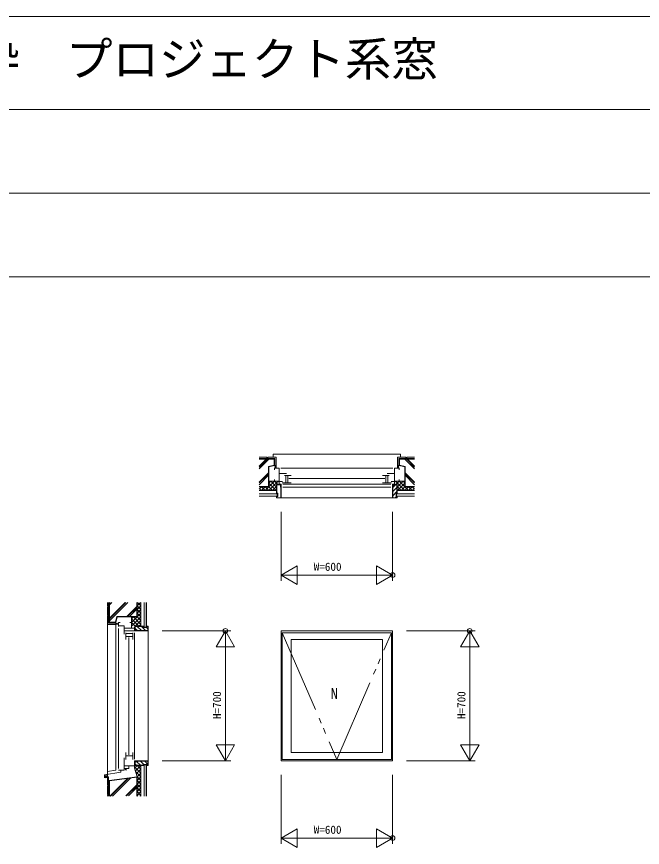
# Model space of a CAD drawing. Units: millimetres, scale not verified. Extents: x -13750 to 13750, y -10000 to 10000.
# Drawn here: x -7016 to -3649, y 5530 to 10000 of the extents above; entities that cross this region are included whole.
import ezdxf
from ezdxf.enums import TextEntityAlignment as Align

# ---------------------------------------------------------------- set-up
doc = ezdxf.new("R2010")
doc.units = ezdxf.units.MM
doc.header["$LTSCALE"] = 50
doc.header["$PDMODE"] = 32
doc.header["$PDSIZE"] = 25
doc.linetypes.add('DOUBLE_CHAIN2', pattern=[12.8, 9, -1, 0.6, -0.6, 0.6, -1])
for name, color, linetype, lineweight in [('0-0_0', 7, 'Continuous', 9), ('0-2_YKK_ZWAK', 4, 'Continuous', 18), ('0-3_YKK_11', 4, 'Continuous', 18), ('0-4_YKK_12', 2, 'Continuous', 18), ('0-5_YKK_13', 7, 'Continuous', 9), ('0-6_YKK_D', 5, 'Continuous', 9), ('0-7_YSS_K', 5, 'Continuous', 9), ('0-8_YKK_A1', 4, 'Continuous', 9)]:
    doc.layers.add(name, color=color, linetype=linetype, lineweight=lineweight)
doc.layers.add('0-1_USER1', color=7, linetype='Continuous')
doc.styles.add('ＭＳ ゴシック', font='')
doc.styles.get('ＭＳ ゴシック').set_extended_font_data('MS Gothic')

msp = doc.modelspace()

# ---------------------------------------------------------------- linework, layer by layer
at = {"layer": '0-0_0'}
for p, q in [((-13750, 10000), (13750, 10000)), ((-13750, 9500), (13550, 9500)), ((-13750, 9050), (13550, 9050)), ((-13750, 8600), (13550, 8600))]:
    msp.add_line(p, q, dxfattribs=at)
at = {"layer": '0-2_YKK_ZWAK'}
for p, q in [((-6467.5, 6708.5), (-6467.5, 5955)), ((-6437.5, 6709.7), (-6381.5, 6709.7)), ((-6428.5, 6685), (-6428.5, 6648)), ((-6428.5, 6680), (-6390.5, 6680)), ((-6428.5, 6665), (-6390.5, 6665)), ((-6390.5, 6648), (-6390.5, 6685)), ((-6381.5, 6685), (-6381.5, 6005)), ((-6412, 6660.01), (-6412, 6028)), ((-6428.5, 6003), (-6428.5, 6040)), ((-6390.5, 6003), (-6390.5, 6040)), ((-6437.5, 6011), (-6437.5, 5944.99)), ((-6428.5, 6023), (-6390.5, 6023)), ((-6381.5, 5955), (-6381.5, 5995)), ((-6437.5, 5968), (-6381.5, 5968)), ((-6467.5, 5944.99), (-6437.5, 5944.99)), ((-6454.5, 5935), (-6454.5, 5944.99))]:
    msp.add_line(p, q, dxfattribs=at)
for points in [[(-6458.5, 6740), (-6467.5, 6740), (-6467.5, 6718.5)], [(-6437.5, 6677), (-6437.5, 6722.5), (-6467.5, 6722.5)], [(-6381.5, 6715), (-6381.5, 6695), (-6437.5, 6695)], [(-6406.5, 6740), (-6397.5, 6740), (-6397.5, 6709.7)], [(-6411.3, 5968), (-6411.3, 5954.7), (-6437.5, 5954.7)], [(-6429.5, 5954.7), (-6429.5, 5947), (-6423.5, 5947)]]:
    msp.add_lwpolyline(points, dxfattribs=at)
at = {"layer": '0-3_YKK_11'}
for p, q in [((-5593.5, 7570), (-4991.5, 7570)), ((-5563.5, 7541.9), (-5603.5, 7541.9)), ((-5574.5, 7531), (-5538.5, 7531)), ((-5567.5, 7531), (-5567.5, 7491)), ((-5555.5, 7531), (-5555.5, 7491)), ((-5550.5, 7514.5), (-5034.5, 7514.5)), ((-5010.5, 7531), (-5046.5, 7531)), ((-5029.5, 7531), (-5029.5, 7491)), ((-5021.5, 7541.9), (-4981.5, 7541.9)), ((-5017.5, 7531), (-5017.5, 7491)), ((-5585.5, 7499.2), (-5603.5, 7499.2)), ((-5538.5, 7491), (-5586.5, 7491)), ((-5582.5, 7484), (-5002.5, 7484)), ((-5046.5, 7491), (-4998.5, 7491)), ((-4999.5, 7499.2), (-4981.5, 7499.2))]:
    msp.add_line(p, q, dxfattribs=at)
for points in [[(-5628.5, 7561), (-5628.5, 7570), (-5603.5, 7570), (-5603.5, 7484), (-5592.5, 7484)], [(-4956.5, 7561), (-4956.5, 7570), (-4981.5, 7570), (-4981.5, 7484), (-4992.5, 7484)], [(-5628.5, 7509), (-5628.5, 7500), (-5603.5, 7500)], [(-4956.5, 7509), (-4956.5, 7500), (-4981.5, 7500)]]:
    msp.add_lwpolyline(points, dxfattribs=at)
at = {"layer": '0-4_YKK_12'}
for p, q in [((-5592.5, 7335), (-5592.5, 6965)), ((-4992.5, 7335), (-4992.5, 6965)), ((-5079.1, 7045), (-5079.1, 6945)), ((-4992.5, 6995), (-5079.1, 7045)), ((-5592.5, 6995), (-5492.5, 6995)), ((-5591.5, 6995), (-4993.5, 6995)), ((-4992.5, 6995), (-5092.5, 6995)), ((-5079.1, 6945), (-4992.5, 6995)), ((-6232.5, 6695), (-5862.5, 6695)), ((-5892.5, 6695), (-5942.5, 6608.4)), ((-5892.5, 5996), (-5892.5, 6694)), ((-4917.5, 6695), (-4547.5, 6695)), ((-4577.5, 6695), (-4627.5, 6608.4)), ((-4577.5, 5996), (-4577.5, 6694)), ((-5942.5, 6608.4), (-5842.5, 6608.4)), ((-4627.5, 6608.4), (-4527.5, 6608.4)), ((-5892.5, 5995), (-5892.5, 6095)), ((-4577.5, 5995), (-4577.5, 6095)), ((-6232.5, 5995), (-5862.5, 5995)), ((-4917.5, 5995), (-4547.5, 5995)), ((-5592.5, 5920), (-5592.5, 5550)), ((-4992.5, 5920), (-4992.5, 5550)), ((-5079.1, 5630), (-5079.1, 5530)), ((-4992.5, 5580), (-5079.1, 5630)), ((-5592.5, 5580), (-5492.5, 5580)), ((-5591.5, 5580), (-4993.5, 5580)), ((-4992.5, 5580), (-5092.5, 5580)), ((-5079.1, 5530), (-4992.5, 5580))]:
    msp.add_line(p, q, dxfattribs=at)
for points in [[(-5505.9, 6945), (-5505.9, 7045), (-5592.5, 6995)], [(-5842.5, 6081.6), (-5942.5, 6081.6), (-5892.5, 5995)], [(-4527.5, 6081.6), (-4627.5, 6081.6), (-4577.5, 5995)], [(-5505.9, 5530), (-5505.9, 5630), (-5592.5, 5580)]]:
    msp.add_lwpolyline(points, close=True, dxfattribs=at)
for points in [[(-5842.5, 6608.4), (-5892.5, 6695), (-5892.5, 6595)], [(-4527.5, 6608.4), (-4577.5, 6695), (-4577.5, 6595)]]:
    msp.add_lwpolyline(points, dxfattribs=at)
for p in [(-4992.5, 6995), (-5892.5, 6695), (-4577.5, 6695), (-4992.5, 5580)]:
    msp.add_point(p, dxfattribs=at)
at = {"layer": '0-5_YKK_13'}
for p, q in [((-5635.5, 7645), (-5635.5, 7630)), ((-4949.5, 7645), (-5635.5, 7645)), ((-4949.5, 7645), (-4949.5, 7630)), ((-5668.5, 7630), (-5710.32, 7630)), ((-5668.5, 7623), (-5710.32, 7623)), ((-5628.5, 7620), (-5710.32, 7620)), ((-5710.32, 7618.5), (-5630, 7618.5)), ((-5672.36, 7618.5), (-5710.32, 7580.55)), ((-5668.12, 7618.5), (-5710.32, 7576.31)), ((-5658.22, 7618.5), (-5710.32, 7566.41)), ((-5668.5, 7623), (-5668.5, 7630)), ((-5663.5, 7628), (-5668.5, 7628)), ((-5618.5, 7630), (-5663.5, 7630)), ((-5663.5, 7623), (-5663.5, 7630)), ((-5625.5, 7623), (-5663.5, 7623)), ((-5630, 7618.5), (-5630, 7586.17)), ((-5628.5, 7620), (-5628.5, 7585)), ((-5625.5, 7623), (-5625.5, 7585)), ((-5618.5, 7585), (-5618.5, 7630)), ((-4966.5, 7630), (-4921.5, 7630)), ((-4966.5, 7585), (-4966.5, 7630)), ((-4959.5, 7623), (-4959.5, 7585)), ((-4959.5, 7623), (-4921.5, 7623)), ((-4956.5, 7620), (-4956.5, 7585)), ((-4956.5, 7620), (-4874.69, 7620)), ((-4955, 7618.5), (-4955, 7586.17)), ((-4874.69, 7618.5), (-4955, 7618.5)), ((-4926.78, 7618.5), (-4874.69, 7566.41)), ((-4921.5, 7623), (-4921.5, 7630)), ((-4921.5, 7628), (-4916.5, 7628)), ((-4916.88, 7618.5), (-4874.69, 7576.31)), ((-4916.5, 7630), (-4874.69, 7630)), ((-4916.5, 7623), (-4916.5, 7630)), ((-4916.5, 7623), (-4874.69, 7623)), ((-4912.64, 7618.5), (-4874.69, 7580.55)), ((-5660, 7578.67), (-5630, 7586.17)), ((-5660, 7471.5), (-5660, 7578.67)), ((-5628.5, 7585), (-5658.5, 7577.5)), ((-5658.5, 7577.5), (-5658.5, 7470)), ((-5625.5, 7585), (-5618.5, 7585)), ((-4959.5, 7585), (-4966.5, 7585)), ((-4956.5, 7585), (-4926.5, 7577.5)), ((-4925, 7578.67), (-4955, 7586.17)), ((-4926.5, 7577.5), (-4926.5, 7470)), ((-4925, 7471.5), (-4925, 7578.67)), ((-5660, 7546.01), (-5710.32, 7495.7)), ((-5660, 7541.77), (-5710.32, 7491.45)), ((-5660, 7531.87), (-5710.32, 7481.55)), ((-4925, 7546.01), (-4874.69, 7495.7)), ((-4925, 7541.77), (-4874.69, 7491.45)), ((-4925, 7531.87), (-4874.69, 7481.55)), ((-5660, 7471.5), (-5710.32, 7471.5)), ((-5710.32, 7470), (-5658.5, 7470)), ((-5698.5, 7470), (-5710.32, 7458.19)), ((-5710.32, 7470), (-5658.5, 7470)), ((-5678.5, 7470), (-5698.5, 7450)), ((-5678.5, 7450), (-5698.5, 7470)), ((-5658.5, 7450), (-5678.5, 7470)), ((-5658.5, 7470), (-5678.5, 7450)), ((-5628, 7500), (-5658.5, 7500)), ((-5608.5, 7500), (-5658.5, 7450)), ((-5628.5, 7500), (-5658.5, 7470)), ((-5648.5, 7500), (-5658.5, 7490)), ((-5618.5, 7450), (-5658.5, 7490)), ((-5638.5, 7450), (-5658.5, 7470)), ((-5617.5, 7469), (-5648.5, 7500)), ((-5617.5, 7471), (-5638.5, 7450)), ((-5610.5, 7482), (-5628.5, 7500)), ((-5617.5, 7482), (-5595, 7482)), ((-5617.5, 7435), (-5617.5, 7482)), ((-5616, 7480.5), (-5596.5, 7480.5)), ((-5616, 7436.5), (-5616, 7480.5)), ((-5605, 7496.5), (-5608.5, 7500)), ((-5604.5, 7484), (-5606.5, 7482)), ((-5596.5, 7480.5), (-5596.5, 7467.5)), ((-5596.5, 7467.5), (-5594, 7467.5)), ((-5595, 7482), (-5595, 7469)), ((-5595, 7469), (-5592.5, 7469)), ((-5594, 7467.5), (-5594, 7411.5)), ((-5592.5, 7469), (-5592.5, 7410)), ((-5592.5, 7468.59), (-5592.5, 7466.49)), ((-5582.5, 7469), (-5002.5, 7469)), ((-4992.5, 7469), (-4992.5, 7410)), ((-4990, 7469), (-4992.5, 7469)), ((-4992.5, 7468.59), (-4992.5, 7466.49)), ((-4991, 7466.87), (-4990.37, 7467.5)), ((-4991, 7467.5), (-4991, 7411.5)), ((-4988.5, 7467.5), (-4991, 7467.5)), ((-4991, 7444.42), (-4969, 7466.42)), ((-4967.5, 7482), (-4990, 7482)), ((-4990, 7482), (-4990, 7469)), ((-4988.5, 7469.37), (-4977.37, 7480.5)), ((-4969, 7480.5), (-4988.5, 7480.5)), ((-4988.5, 7480.5), (-4988.5, 7467.5)), ((-4980.5, 7484), (-4978.5, 7482)), ((-4980, 7496.5), (-4976.5, 7500)), ((-4976.5, 7500), (-4926.5, 7450)), ((-4974.5, 7482), (-4956.5, 7500)), ((-4969, 7436.5), (-4969, 7480.5)), ((-4967.5, 7469), (-4936.5, 7500)), ((-4967.5, 7435), (-4967.5, 7482)), ((-4967.5, 7471), (-4946.5, 7450)), ((-4966.5, 7450), (-4926.5, 7490)), ((-4957, 7500), (-4926.5, 7500)), ((-4956.5, 7500), (-4926.5, 7470)), ((-4946.5, 7450), (-4926.5, 7470)), ((-4936.5, 7500), (-4926.5, 7490)), ((-4874.69, 7470), (-4926.5, 7470)), ((-4926.5, 7450), (-4906.5, 7470)), ((-4926.5, 7470), (-4906.5, 7450)), ((-4874.69, 7470), (-4926.5, 7470)), ((-4925, 7471.5), (-4874.69, 7471.5)), ((-4906.5, 7470), (-4886.5, 7450)), ((-4906.5, 7450), (-4886.5, 7470)), ((-4886.5, 7470), (-4874.69, 7458.19)), ((-5698.5, 7450), (-5710.32, 7461.82)), ((-5617.5, 7450), (-5710.32, 7450)), ((-5710.32, 7432.5), (-5612.5, 7432.5)), ((-5710.32, 7432), (-5613, 7432)), ((-5613, 7420.5), (-5710.32, 7420.5)), ((-5617.5, 7450), (-5658.5, 7450)), ((-5612.5, 7435), (-5617.5, 7435)), ((-5611, 7436.5), (-5616, 7436.5)), ((-5613, 7432), (-5613, 7420.5)), ((-5612.5, 7420), (-5612.5, 7435)), ((-5612.5, 7432.5), (-5612.5, 7420)), ((-5611, 7418.5), (-5611, 7436.5)), ((-4991, 7421.97), (-4969, 7443.97)), ((-4974, 7436.5), (-4969, 7436.5)), ((-4974, 7418.5), (-4974, 7436.5)), ((-4972.5, 7435), (-4967.5, 7435)), ((-4972.5, 7420), (-4972.5, 7435)), ((-4972.5, 7432.5), (-4972.5, 7420)), ((-4874.69, 7432.5), (-4972.5, 7432.5)), ((-4972, 7432), (-4972, 7420.5)), ((-4874.69, 7432), (-4972, 7432)), ((-4972, 7420.5), (-4874.69, 7420.5)), ((-4967.5, 7450), (-4874.69, 7450)), ((-4967.5, 7450), (-4926.5, 7450)), ((-4886.5, 7450), (-4874.69, 7461.82)), ((-5612.5, 7420), (-5710.32, 7420)), ((-5617.5, 7420), (-5612.5, 7420)), ((-5617.5, 7410), (-5617.5, 7420)), ((-5592.5, 7410), (-5617.5, 7410)), ((-5616, 7418.5), (-5611, 7418.5)), ((-5616, 7411.5), (-5616, 7418.5)), ((-5594, 7411.5), (-5616, 7411.5)), ((-5592.5, 7410), (-4992.5, 7410)), ((-4992.5, 7410), (-4967.5, 7410)), ((-4991, 7411.5), (-4969, 7411.5)), ((-4979.02, 7411.5), (-4972.02, 7418.5)), ((-4969, 7418.5), (-4974, 7418.5)), ((-4972.5, 7420), (-4874.69, 7420)), ((-4967.5, 7420), (-4972.5, 7420)), ((-4969, 7411.5), (-4969, 7418.5)), ((-4967.5, 7410), (-4967.5, 7420)), ((-6527.5, 6830), (-6527.5, 6847.51)), ((-6520.5, 6830), (-6520.5, 6847.51)), ((-6517.5, 6740), (-6517.5, 6847.51)), ((-6516, 6847.51), (-6516, 6741.5)), ((-6432.15, 6847.51), (-6516, 6763.66)), ((-6512.76, 6847.51), (-6516, 6844.27)), ((-6427.91, 6847.51), (-6516, 6759.42)), ((-6502.86, 6847.51), (-6516, 6834.37)), ((-6418.01, 6847.51), (-6516, 6749.52)), ((-6369, 6771.5), (-6369, 6847.51)), ((-6367.5, 6770), (-6367.5, 6847.51)), ((-6367.5, 6830), (-6349.99, 6847.51)), ((-6367.5, 6847.51), (-6367.5, 6770)), ((-6347.5, 6830), (-6365.01, 6847.51)), ((-6347.5, 6720), (-6347.5, 6847.51)), ((-6330, 6847.51), (-6330, 6715)), ((-6329.5, 6847.51), (-6329.5, 6715.5)), ((-6318, 6715.5), (-6318, 6847.51)), ((-6317.5, 6715), (-6317.5, 6847.51)), ((-6520.5, 6830), (-6527.5, 6830)), ((-6527.5, 6780), (-6527.5, 6825)), ((-6520.5, 6825), (-6527.5, 6825)), ((-6525.5, 6825), (-6525.5, 6830)), ((-6520.5, 6780), (-6520.5, 6825)), ((-6369, 6825.81), (-6423.31, 6771.5)), ((-6369, 6821.56), (-6419.06, 6771.5)), ((-6369, 6811.66), (-6409.16, 6771.5)), ((-6347.5, 6810), (-6367.5, 6830)), ((-6367.5, 6810), (-6347.5, 6830)), ((-6347.5, 6790), (-6367.5, 6810)), ((-6367.5, 6790), (-6347.5, 6810)), ((-6520.5, 6780), (-6527.5, 6780)), ((-6520.5, 6775), (-6527.5, 6775)), ((-6527.5, 6730), (-6527.5, 6775)), ((-6525.5, 6775), (-6525.5, 6780)), ((-6520.5, 6737), (-6520.5, 6775)), ((-6483.67, 6741.5), (-6476.17, 6771.5)), ((-6482.5, 6740), (-6475, 6770)), ((-6369, 6771.5), (-6476.17, 6771.5)), ((-6475, 6770), (-6367.5, 6770)), ((-6397.5, 6740), (-6397.5, 6770)), ((-6397.5, 6720), (-6347.5, 6770)), ((-6397.5, 6740), (-6367.5, 6770)), ((-6397.5, 6760), (-6387.5, 6770)), ((-6397.5, 6740), (-6397.5, 6770)), ((-6357.5, 6720), (-6397.5, 6760)), ((-6347.5, 6730), (-6387.5, 6770)), ((-6377.5, 6720), (-6347.5, 6750)), ((-6367.5, 6770), (-6347.5, 6790)), ((-6347.5, 6770), (-6367.5, 6790)), ((-6347.5, 6750), (-6367.5, 6770)), ((-6482.5, 6730), (-6527.5, 6730)), ((-6527.5, 5937.58), (-6527.5, 6730)), ((-6520.5, 6737), (-6482.5, 6737)), ((-6517.5, 6740), (-6482.5, 6740)), ((-6516, 6741.5), (-6483.67, 6741.5)), ((-6482.5, 6737), (-6482.5, 6730)), ((-6482.5, 6730), (-6482.5, 5945.51)), ((-6377.5, 6720), (-6397.5, 6740)), ((-6379.51, 6720), (-6379.51, 6697.5)), ((-6332.5, 6720), (-6379.51, 6720)), ((-6378.01, 6718.5), (-6378.01, 6699)), ((-6334, 6718.5), (-6378.01, 6718.5)), ((-6369.34, 6699), (-6378.01, 6707.68)), ((-6344.39, 6696.5), (-6366.39, 6718.5)), ((-6357.5, 6720), (-6347.5, 6730)), ((-6321.94, 6696.5), (-6343.94, 6718.5)), ((-6334, 6713.5), (-6334, 6718.5)), ((-6316, 6713.5), (-6334, 6713.5)), ((-6332.5, 6715), (-6332.5, 6720)), ((-6317.5, 6715), (-6332.5, 6715)), ((-6330, 6715), (-6317.5, 6715)), ((-6329.5, 6715.5), (-6318, 6715.5)), ((-6317.5, 6720), (-6317.5, 6715)), ((-6307.5, 6720), (-6317.5, 6720)), ((-6309, 6706.02), (-6316.48, 6713.5)), ((-6316, 6718.5), (-6316, 6713.5)), ((-6309, 6718.5), (-6316, 6718.5)), ((-6309, 6696.5), (-6309, 6718.5)), ((-6307.5, 6695), (-6307.5, 6720)), ((-6379.51, 6697.5), (-6366.51, 6697.5)), ((-6378.01, 6699), (-6365.01, 6699)), ((-6366.51, 6697.5), (-6366.51, 6695)), ((-6366.51, 6695), (-6307.5, 6695)), ((-6365.01, 6699), (-6365.01, 6696.5)), ((-6365.01, 6696.5), (-6309, 6696.5)), ((-6307.5, 6695), (-6307.5, 5995)), ((-6379.51, 5970), (-6379.51, 5992.5)), ((-6379.51, 5992.5), (-6366.51, 5992.5)), ((-6378.01, 5971.5), (-6378.01, 5991)), ((-6378.01, 5991), (-6365.01, 5991)), ((-6348.99, 5971.5), (-6368.49, 5991)), ((-6366.51, 5995), (-6307.5, 5995)), ((-6366.51, 5992.5), (-6366.51, 5995)), ((-6365.01, 5993.5), (-6309, 5993.5)), ((-6365.01, 5991), (-6365.01, 5993.5)), ((-6331.54, 5976.5), (-6348.54, 5993.5)), ((-6309, 5976.41), (-6326.09, 5993.5)), ((-6309, 5993.5), (-6309, 5971.5)), ((-6307.5, 5995), (-6307.5, 5970)), ((-6527.5, 5937.58), (-6482.5, 5945.51)), ((-6367.49, 5970), (-6381.74, 5955.75)), ((-6381.74, 5955.75), (-6367.5, 5910)), ((-6381.5, 5964), (-6347.5, 5930)), ((-6332.5, 5970), (-6379.51, 5970)), ((-6371.44, 5971.5), (-6378.01, 5978.07)), ((-6334, 5971.5), (-6378.01, 5971.5)), ((-6347.5, 5970), (-6376.99, 5940.51)), ((-6347.5, 5950), (-6371.88, 5925.63)), ((-6367.51, 5970), (-6347.5, 5950)), ((-6347.5, 5910), (-6347.5, 5970)), ((-6334, 5976.5), (-6334, 5971.5)), ((-6316, 5976.5), (-6334, 5976.5)), ((-6332.5, 5975), (-6332.5, 5970)), ((-6317.5, 5975), (-6332.5, 5975)), ((-6330, 5975), (-6317.5, 5975)), ((-6330, 5805.19), (-6330, 5975)), ((-6329.5, 5974.5), (-6318, 5974.5)), ((-6329.5, 5805.19), (-6329.5, 5974.5)), ((-6318, 5974.5), (-6318, 5805.19)), ((-6317.5, 5975), (-6317.5, 5805.19)), ((-6317.5, 5970), (-6317.5, 5975)), ((-6307.5, 5970), (-6317.5, 5970)), ((-6316, 5971.5), (-6316, 5976.5)), ((-6309, 5971.5), (-6316, 5971.5)), ((-6541.3, 5914.21), (-6541.3, 5917.43)), ((-6540.06, 5918.91), (-6529.26, 5920.82)), ((-6526.5, 5936.58), (-6527.5, 5937.58)), ((-6526.5, 5923.34), (-6527.5, 5922.34)), ((-6527.5, 5919.34), (-6527.5, 5914.21)), ((-6527.5, 5909.7), (-6527.5, 5864.7)), ((-6527.5, 5909.7), (-6520.5, 5909.7)), ((-6526.5, 5936.58), (-6526.5, 5923.34)), ((-6520.5, 5909.7), (-6520.5, 5864.7)), ((-6517.5, 5890), (-6367.5, 5910)), ((-6369, 5908.29), (-6516, 5888.69)), ((-6418.14, 5901.74), (-6514.69, 5805.19)), ((-6413.25, 5902.39), (-6510.45, 5805.19)), ((-6401.82, 5903.91), (-6500.55, 5805.19)), ((-6376.53, 5939.03), (-6347.5, 5910)), ((-6369, 5908.23), (-6369, 5805.19)), ((-6347.5, 5930), (-6367.5, 5910)), ((-6347.5, 5910), (-6367.5, 5890)), ((-6367.5, 5910), (-6347.5, 5890)), ((-6367.5, 5910), (-6367.5, 5805.19)), ((-6367.5, 5805.19), (-6367.5, 5910)), ((-6347.5, 5910), (-6347.5, 5805.19)), ((-6520.5, 5864.7), (-6527.5, 5864.7)), ((-6527.5, 5859.7), (-6527.5, 5814.7)), ((-6520.5, 5859.7), (-6527.5, 5859.7)), ((-6525.5, 5864.7), (-6525.5, 5859.7)), ((-6520.5, 5859.7), (-6520.5, 5814.7)), ((-6517.5, 5805.19), (-6517.5, 5890)), ((-6516, 5888.69), (-6516, 5805.19)), ((-6369, 5866.03), (-6428.34, 5806.69)), ((-6369, 5861.78), (-6424.09, 5806.69)), ((-6367.5, 5890), (-6347.5, 5870.01)), ((-6347.5, 5890), (-6367.5, 5870.01)), ((-6367.5, 5870.01), (-6347.5, 5850.01)), ((-6347.5, 5870.01), (-6367.5, 5850.01)), ((-6520.5, 5814.7), (-6527.5, 5814.7)), ((-6525.5, 5814.7), (-6525.5, 5809.7)), ((-6369, 5851.88), (-6414.19, 5806.69)), ((-6367.5, 5850.01), (-6347.5, 5830.01)), ((-6347.5, 5850.01), (-6367.5, 5830.01)), ((-6367.5, 5830.01), (-6347.5, 5810.01)), ((-6347.5, 5830.01), (-6367.5, 5810.01)), ((-6527.5, 5809.7), (-6527.5, 5805.19)), ((-6520.5, 5809.7), (-6527.5, 5809.7)), ((-6520.5, 5809.7), (-6520.5, 5805.19)), ((-6367.5, 5810.01), (-6362.68, 5805.19)), ((-6347.5, 5810.01), (-6352.32, 5805.19))]:
    msp.add_line(p, q, dxfattribs=at)
for centre, start, end in [((-6539.8, 5917.43), 100, 180), ((-6539.8, 5914.21), 180, 270), ((-6529, 5919.34), 0, 100), ((-6529, 5914.21), 270, 0)]:
    msp.add_arc(centre, 1.5, start, end, dxfattribs=at)
at = {"layer": '0-6_YKK_D'}
for p, q in [((-6482.5, 6730.15), (-6475.64, 6737)), ((-6482.5, 6735.8), (-6481.3, 6737)), ((-6481.5, 6731), (-6482.5, 6730)), ((-6481.5, 6731), (-6468.5, 6731)), ((-6475.99, 6731), (-6469.99, 6737)), ((-6470.33, 6731), (-6467.5, 6733.83)), ((-6468.5, 6731), (-6467.5, 6730)), ((-6541.3, 5908.28), (-6536.87, 5912.71)), ((-6539.49, 5906.1), (-6540.79, 5904.8)), ((-6539.8, 5912.71), (-6527.5, 5912.71)), ((-6539.49, 5906.1), (-6528.5, 5906.1)), ((-6537.81, 5906.1), (-6531.21, 5912.71)), ((-6532.16, 5906.1), (-6527.5, 5910.76)), ((-6528.5, 5906.1), (-6527.5, 5905.1)), ((-6527.5, 5912.71), (-6527.5, 5905.1))]:
    msp.add_line(p, q, dxfattribs=at)
for points in [[(-6366.51, 6697.5), (-6366.51, 6695), (-6381.51, 6695)], [(-6381.5, 5995), (-6366.51, 5995), (-6366.51, 5992.5)], [(-6542.5, 5904.7), (-6542.5, 5919.7), (-6454.5, 5935.21), (-6454.5, 5945)]]:
    msp.add_lwpolyline(points, dxfattribs=at)
at = {"layer": '0-7_YSS_K'}
for p, q in [((-5624.3, 7585), (-5625.5, 7583.8)), ((-5618.65, 7585), (-5625.5, 7578.14)), ((-5619.5, 7578.49), (-5625.5, 7572.49)), ((-5619.5, 7572.83), (-5622.33, 7570)), ((-5619.5, 7584), (-5618.5, 7585)), ((-5619.5, 7584), (-5619.5, 7571)), ((-5619.5, 7571), (-5618.5, 7570)), ((-4965.5, 7584), (-4966.5, 7585)), ((-4965.5, 7571), (-4966.5, 7570)), ((-4959.5, 7576.86), (-4966.36, 7570)), ((-4962.67, 7585), (-4965.5, 7582.17)), ((-4965.5, 7584), (-4965.5, 7571)), ((-4959.5, 7582.51), (-4965.5, 7576.51)), ((-4959.5, 7571.2), (-4960.7, 7570))]:
    msp.add_line(p, q, dxfattribs=at)
for points in [[(-5592.5, 7484), (-5592.5, 7469), (-5595, 7469)], [(-4992.5, 7484), (-4992.5, 7469), (-4990, 7469)]]:
    msp.add_lwpolyline(points, dxfattribs=at)
at = {"layer": '0-8_YKK_A1'}
for p, q in [((-5592.5, 6695), (-5592.5, 5995)), ((-5592.5, 6695), (-4992.5, 6695)), ((-5586.5, 6685), (-5586.5, 6003)), ((-5586.5, 6685), (-4998.5, 6685)), ((-4998.5, 6685), (-4998.5, 6003)), ((-4992.5, 6695), (-4992.5, 5995)), ((-5538.5, 6648), (-5538.5, 6040)), ((-5538.5, 6648), (-5046.5, 6648)), ((-5046.5, 6648), (-5046.5, 6040)), ((-5046.5, 6040), (-5538.5, 6040)), ((-4992.5, 5995), (-5592.5, 5995)), ((-4998.5, 6003), (-5586.5, 6003))]:
    msp.add_line(p, q, dxfattribs=at)
at = {"layer": '0-8_YKK_A1', "linetype": 'DOUBLE_CHAIN2'}
msp.add_lwpolyline([(-5586.5, 6685), (-5292.5, 6003), (-4998.5, 6685)], dxfattribs=at)

# ---------------------------------------------------------------- texts
at = {"layer": '0-1_USER1', "style": 'ＭＳ ゴシック'}
msp.add_text('ＡＥＮＥＯＬＢ０２\u3000エピソードＮＥＯ－ＬＢ\u3000ＲＣ枠\u3000プロジェクト系窓', height=183.3, dxfattribs=at).set_placement((-13250, 9625), align=Align.BOTTOM_LEFT)
at = {"layer": '0-4_YKK_12', "style": 'ＭＳ ゴシック'}
for p in [(-5417.07, 7005), (-5417.07, 5590)]:
    msp.add_text('W=600', height=43.99, dxfattribs=at).set_placement(p, align=Align.BOTTOM_LEFT)
for p in [(-5902.5, 6220.43), (-4587.5, 6220.43)]:
    msp.add_text('H=700', height=43.99, rotation=90, dxfattribs=at).set_placement(p, align=Align.BOTTOM_LEFT)
at = {"layer": '0-8_YKK_A1', "style": 'ＭＳ ゴシック'}
msp.add_text('N', height=58.67, dxfattribs=at).set_placement((-5326.04, 6310.99), align=Align.BOTTOM_LEFT)

doc.saveas('drawing.dxf')
